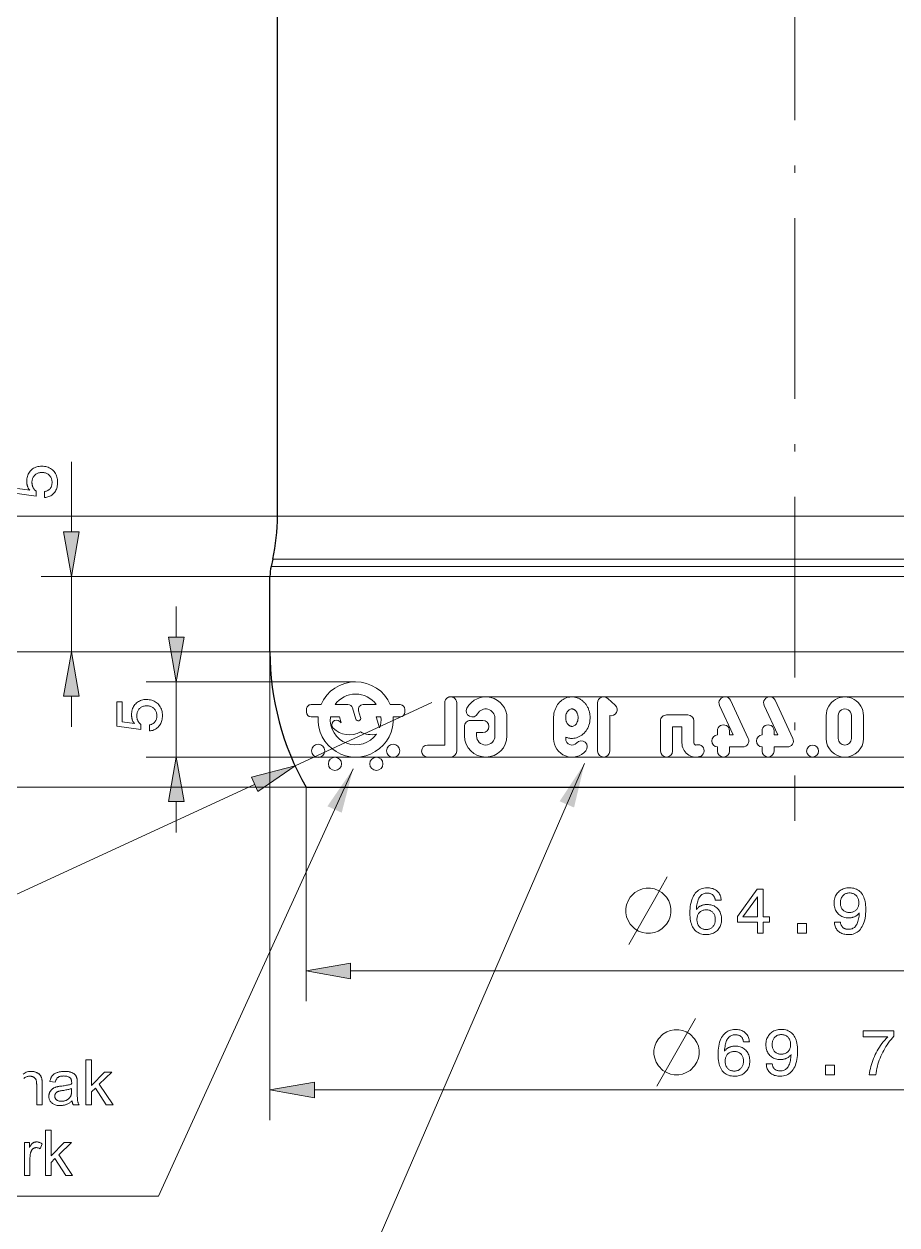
# Model space of a CAD drawing. Extents: x 0 to 297, y 0 to 420.
# Drawn here: x 57.5 to 115.4, y 151.8 to 231.6 of the extents above; entities that cross this region are included whole.
import ezdxf

# ---------------------------------------------------------------- set-up
doc = ezdxf.new("R2010")
doc.units = 0
doc.linetypes.add('DASHDOT', pattern=[18.5, 12, -3, 0.5, -3])

msp = doc.modelspace()

# ---------------------------------------------------------------- linework, layer by layer
at = {"color": 7, "linetype": 'DASHDOT', "lineweight": 13}
msp.add_line((108.657, 385.172), (108.657, 178.651), dxfattribs=at)
at = {"color": 7, "lineweight": 30}
for p, q in [((74.307, 198.885), (74.307, 292.085)), ((76.207, 180.885), (141.107, 180.885))]:
    msp.add_line(p, q, dxfattribs=at)
at = {"color": 7, "lineweight": 13, "ltscale": 0.116125}
msp.add_line((60.624, 197.839), (60.624, 202.484), dxfattribs=at)
at = {"color": 7, "lineweight": 13}
for p, q in [((74.307, 198.885), (47.526, 198.885)), ((74.307, 198.885), (47.563, 198.885)), ((138.802, 198.885), (74.307, 198.885)), ((139.176, 195.543), (73.88, 195.543)), ((139.08, 196.031), (73.99, 196.031)), ((139.241, 194.885), (73.807, 194.885)), ((73.807, 189.885), (47.515, 189.885)), ((73.807, 189.885), (47.526, 189.885)), ((73.807, 189.885), (73.807, 158.781)), ((139.241, 189.885), (73.807, 189.885)), ((85.657, 186.885), (138.657, 186.885)), ((72.788, 181.072), (41.936, 166.833)), ((76.207, 180.885), (34.852, 180.885)), ((76.207, 180.885), (47.515, 180.885)), ((79.161, 168.684), (138.152, 168.684)), ((76.761, 160.781), (140.552, 160.781))]:
    msp.add_line(p, q, dxfattribs=at)
at = {"color": 7, "lineweight": 30, "ltscale": 0.0125}
msp.add_line((73.99, 196.031), (73.88, 195.543), dxfattribs=at)
at = {"color": 7, "lineweight": 13, "ltscale": 0.379584}
for p, q in [((73.807, 194.885), (58.624, 194.885)), ((73.807, 189.885), (58.624, 189.885))]:
    msp.add_line(p, q, dxfattribs=at)
at = {"color": 7, "lineweight": 13, "ltscale": 0.125}
for p, q in [((60.624, 189.885), (60.624, 194.885)), ((67.581, 182.885), (67.581, 187.885))]:
    msp.add_line(p, q, dxfattribs=at)
at = {"color": 7, "lineweight": 30, "ltscale": 0.125}
msp.add_line((73.807, 189.885), (73.807, 194.885), dxfattribs=at)
at = {"color": 7, "lineweight": 13, "ltscale": 0.051139}
for p, q in [((67.581, 190.839), (67.581, 192.885)), ((60.624, 184.885), (60.624, 186.93)), ((67.581, 177.885), (67.581, 179.93))]:
    msp.add_line(p, q, dxfattribs=at)
at = {"color": 7, "lineweight": 13, "ltscale": 0.347873}
msp.add_line((79.495, 187.885), (65.581, 187.885), dxfattribs=at)
at = {"color": 7, "lineweight": 13, "ltscale": 0.016782}
msp.add_line((96.233, 186.779), (96.728, 186.326), dxfattribs=at)
at = {"color": 7, "lineweight": 18, "ltscale": 0.069773}
for p, q in [((105.561, 184.125), (104.38, 186.654)), ((108.523, 184.125), (107.342, 186.654))]:
    msp.add_line(p, q, dxfattribs=at)
at = {"color": 7, "lineweight": 13, "ltscale": 0.25}
msp.add_line((84.55, 186.501), (75.47, 182.31), dxfattribs=at)
at = {"color": 7, "lineweight": 13, "ltscale": 0.004687}
for p, q in [((76.221, 185.868), (76.221, 186.056)), ((82.77, 185.868), (82.77, 186.056))]:
    msp.add_line(p, q, dxfattribs=at)
at = {"color": 7, "lineweight": 13, "ltscale": 0.016583}
for p, q in [((77.197, 186.368), (76.534, 186.368)), ((82.457, 186.368), (81.794, 186.368))]:
    msp.add_line(p, q, dxfattribs=at)
at = {"color": 7, "lineweight": 13, "ltscale": 0.021388}
msp.add_line((78.98, 186.368), (78.124, 186.368), dxfattribs=at)
at = {"color": 7, "lineweight": 13, "ltscale": 0.019315}
msp.add_line((79.278, 186.148), (79.506, 185.409), dxfattribs=at)
at = {"color": 7, "lineweight": 13, "ltscale": 0.011918}
msp.add_line((79.686, 185.964), (79.827, 185.508), dxfattribs=at)
at = {"color": 7, "lineweight": 13, "ltscale": 0.02204}
msp.add_line((80.867, 186.368), (79.985, 186.368), dxfattribs=at)
at = {"color": 7, "lineweight": 18, "ltscale": 0.07}
msp.add_line((85.407, 186.485), (85.407, 183.685), dxfattribs=at)
at = {"color": 7, "lineweight": 18, "ltscale": 0.08}
msp.add_line((86.207, 186.485), (86.207, 183.285), dxfattribs=at)
at = {"color": 7, "lineweight": 13, "ltscale": 0.08}
msp.add_line((95.563, 186.484), (95.563, 183.284), dxfattribs=at)
at = {"color": 7, "lineweight": 18, "ltscale": 0.054065}
for p, q in [((104.57, 184.356), (103.655, 186.315)), ((107.532, 184.356), (106.617, 186.315))]:
    msp.add_line(p, q, dxfattribs=at)
at = {"color": 7, "lineweight": 13, "ltscale": 0.011689}
for p, q in [((77.001, 185.556), (76.534, 185.556)), ((82.457, 185.556), (81.99, 185.556))]:
    msp.add_line(p, q, dxfattribs=at)
at = {"color": 7, "lineweight": 13, "ltscale": 0.014944}
msp.add_line((78.414, 185.556), (77.817, 185.556), dxfattribs=at)
at = {"color": 7, "lineweight": 13, "ltscale": 0.010106}
msp.add_line((78.414, 185.556), (78.533, 185.169), dxfattribs=at)
at = {"color": 7, "lineweight": 13, "ltscale": 0.019275}
msp.add_line((80.858, 185.556), (81.085, 184.819), dxfattribs=at)
at = {"color": 7, "lineweight": 13, "ltscale": 0.007897}
msp.add_line((81.174, 185.556), (80.858, 185.556), dxfattribs=at)
at = {"color": 7, "lineweight": 18, "ltscale": 0.020501}
msp.add_line((87.941, 185.315), (87.121, 185.315), dxfattribs=at)
at = {"color": 7, "lineweight": 18, "ltscale": 0.029455}
for p, q in [((88.743, 185.474), (88.743, 184.296)), ((89.543, 185.474), (89.543, 184.296))]:
    msp.add_line(p, q, dxfattribs=at)
at = {"color": 7, "lineweight": 13, "ltscale": 0.035063}
msp.add_line((92.64, 185.505), (92.64, 184.102), dxfattribs=at)
at = {"color": 7, "lineweight": 13, "ltscale": 0.058971}
msp.add_line((96.363, 185.643), (96.363, 183.284), dxfattribs=at)
at = {"color": 7, "lineweight": 18, "ltscale": 0.050008}
msp.add_line((99.738, 185.285), (99.738, 183.285), dxfattribs=at)
at = {"color": 7, "lineweight": 18, "ltscale": 0.035481}
msp.add_line((100.138, 185.685), (101.557, 185.685), dxfattribs=at)
at = {"color": 7, "lineweight": 18, "ltscale": 0.036552}
msp.add_line((101.957, 185.285), (101.957, 183.822), dxfattribs=at)
at = {"color": 7, "lineweight": 18, "ltscale": 0.038042}
for p, q in [((110.735, 184.124), (110.735, 185.645)), ((111.535, 184.124), (111.535, 185.645)), ((112.413, 185.645), (112.413, 184.124)), ((113.213, 185.645), (113.213, 184.124))]:
    msp.add_line(p, q, dxfattribs=at)
at = {"color": 7, "lineweight": 18, "ltscale": 0.015493}
msp.add_line((86.721, 184.915), (86.721, 184.296), dxfattribs=at)
at = {"color": 7, "lineweight": 18, "ltscale": 0.010501}
msp.add_line((87.941, 184.515), (87.521, 184.515), dxfattribs=at)
at = {"color": 7, "lineweight": 18, "ltscale": 0.005493}
msp.add_line((87.521, 184.515), (87.521, 184.296), dxfattribs=at)
at = {"color": 7, "lineweight": 13, "ltscale": 0.015485}
msp.add_line((100.538, 184.885), (101.157, 184.885), dxfattribs=at)
at = {"color": 7, "lineweight": 18, "ltscale": 0.04}
msp.add_line((100.538, 183.285), (100.538, 184.885), dxfattribs=at)
at = {"color": 7, "lineweight": 18, "ltscale": 0.026553}
msp.add_line((101.157, 184.885), (101.157, 183.822), dxfattribs=at)
at = {"color": 7, "lineweight": 18, "ltscale": 0.006802}
for p, q in [((103.515, 184.355), (103.515, 184.627)), ((106.477, 184.355), (106.477, 184.627)), ((103.515, 183.285), (103.515, 183.557)), ((106.477, 183.285), (106.477, 183.557))]:
    msp.add_line(p, q, dxfattribs=at)
at = {"color": 7, "lineweight": 18, "ltscale": 0.006783}
for p, q in [((104.315, 184.356), (104.315, 184.627)), ((107.277, 184.356), (107.277, 184.627)), ((104.315, 183.285), (104.315, 183.556)), ((107.277, 183.285), (107.277, 183.556))]:
    msp.add_line(p, q, dxfattribs=at)
at = {"color": 7, "lineweight": 18, "ltscale": 0.006378}
for p, q in [((104.315, 184.356), (104.57, 184.356)), ((107.277, 184.356), (107.532, 184.356))]:
    msp.add_line(p, q, dxfattribs=at)
at = {"color": 7, "lineweight": 18, "ltscale": 0.028433}
msp.add_line((85.407, 183.685), (84.269, 183.685), dxfattribs=at)
at = {"color": 7, "lineweight": 13, "ltscale": 0.002642}
msp.add_line((93.44, 184.208), (93.44, 184.102), dxfattribs=at)
at = {"color": 7, "lineweight": 18, "ltscale": 0.022086}
for p, q in [((104.315, 183.556), (105.199, 183.556)), ((107.277, 183.556), (108.161, 183.556))]:
    msp.add_line(p, q, dxfattribs=at)
at = {"color": 7, "lineweight": 13, "ltscale": 0.324672}
msp.add_line((78.567, 182.885), (65.581, 182.885), dxfattribs=at)
at = {"color": 7, "lineweight": 18}
msp.add_line((78.567, 182.885), (138.657, 182.885), dxfattribs=at)
at = {"color": 7, "lineweight": 18, "ltscale": 0.038433}
msp.add_line((85.807, 182.885), (84.269, 182.885), dxfattribs=at)
at = {"color": 7, "lineweight": 13, "ltscale": 0.355011}
msp.add_line((76.207, 180.885), (76.207, 166.684), dxfattribs=at)
at = {"color": 7, "lineweight": 13}
for points in [[(57.045, 200.726), (57.853, 200.606), (57.834, 200.628), (57.816, 200.65), (57.8, 200.674), (57.784, 200.698), (57.769, 200.723), (57.755, 200.749), (57.742, 200.775), (57.73, 200.803), (57.719, 200.831), (57.708, 200.86), (57.699, 200.889), (57.69, 200.919), (57.683, 200.95), (57.677, 200.981), (57.671, 201.013), (57.667, 201.045), (57.663, 201.078), (57.661, 201.111), (57.659, 201.145), (57.659, 201.179), (57.661, 201.27), (57.67, 201.357), (57.683, 201.44), (57.703, 201.52), (57.727, 201.596), (57.757, 201.668), (57.793, 201.737), (57.834, 201.802), (57.881, 201.864), (57.933, 201.922), (57.989, 201.976), (58.049, 202.024), (58.113, 202.066), (58.179, 202.102), (58.25, 202.133), (58.323, 202.159), (58.4, 202.178), (58.481, 202.192), (58.564, 202.201), (58.652, 202.204), (58.744, 202.201), (58.833, 202.192), (58.919, 202.177), (59.001, 202.156), (59.079, 202.129), (59.154, 202.096), (59.225, 202.057), (59.293, 202.013), (59.357, 201.962), (59.417, 201.905), (59.473, 201.844), (59.522, 201.779), (59.566, 201.71), (59.604, 201.638), (59.637, 201.562), (59.663, 201.482), (59.684, 201.399), (59.698, 201.313), (59.707, 201.222), (59.71, 201.128), (59.708, 201.045), (59.7, 200.965), (59.688, 200.887), (59.672, 200.813), (59.65, 200.741), (59.624, 200.672), (59.593, 200.606), (59.557, 200.543), (59.516, 200.483), (59.471, 200.425), (59.421, 200.372), (59.369, 200.324), (59.314, 200.28), (59.255, 200.242), (59.194, 200.208), (59.129, 200.179), (59.062, 200.156), (58.991, 200.137), (58.918, 200.123), (58.841, 200.114), (58.841, 200.515), (58.887, 200.523), (58.931, 200.534), (58.973, 200.548), (59.012, 200.563), (59.05, 200.582), (59.085, 200.602), (59.119, 200.626), (59.15, 200.651), (59.18, 200.679), (59.207, 200.71), (59.232, 200.743), (59.255, 200.777), (59.274, 200.813), (59.291, 200.851), (59.306, 200.891), (59.318, 200.932), (59.327, 200.976), (59.334, 201.021), (59.338, 201.067), (59.339, 201.116), (59.337, 201.175), (59.332, 201.232), (59.322, 201.286), (59.31, 201.338), (59.293, 201.388), (59.273, 201.435), (59.249, 201.48), (59.222, 201.523), (59.19, 201.563), (59.156, 201.601), (59.118, 201.636), (59.078, 201.667), (59.035, 201.694), (58.99, 201.718), (58.943, 201.738), (58.894, 201.755), (58.842, 201.768), (58.788, 201.777), (58.731, 201.782), (58.673, 201.784), (58.613, 201.782), (58.555, 201.777), (58.501, 201.768), (58.448, 201.755), (58.398, 201.739), (58.351, 201.719), (58.306, 201.695), (58.263, 201.668), (58.223, 201.637), (58.186, 201.603), (58.151, 201.565), (58.12, 201.525), (58.093, 201.483), (58.07, 201.438), (58.05, 201.39), (58.033, 201.34), (58.021, 201.288), (58.012, 201.233), (58.006, 201.176), (58.004, 201.116), (58.005, 201.081), (58.007, 201.047), (58.011, 201.014), (58.016, 200.981), (58.022, 200.948), (58.029, 200.917), (58.039, 200.886), (58.049, 200.855), (58.061, 200.826), (58.074, 200.796), (58.089, 200.768), (58.105, 200.74), (58.122, 200.713), (58.14, 200.687), (58.16, 200.661), (58.182, 200.636), (58.204, 200.612), (58.228, 200.589), (58.254, 200.566), (58.281, 200.544), (58.281, 200.201), (56.691, 200.437)], [(93.44, 184.208), (93.484, 184.191), (93.529, 184.176), (93.574, 184.163), (93.619, 184.151), (93.665, 184.142), (93.711, 184.135), (93.757, 184.13), (93.803, 184.127), (93.849, 184.126), (93.895, 184.127), (93.987, 184.135), (94.079, 184.15), (94.169, 184.174), (94.257, 184.205), (94.344, 184.245), (94.427, 184.292), (94.508, 184.346), (94.585, 184.408), (94.658, 184.476), (94.727, 184.551), (94.79, 184.633), (94.848, 184.72), (94.9, 184.813), (94.945, 184.911), (94.983, 185.013), (95.014, 185.118), (95.038, 185.227), (95.054, 185.337), (95.062, 185.448), (95.062, 185.561), (95.059, 185.616), (95.054, 185.672), (95.047, 185.728), (95.038, 185.783), (95.027, 185.837), (95.014, 185.891), (95, 185.944), (94.983, 185.997), (94.965, 186.048), (94.945, 186.099), (94.923, 186.149), (94.899, 186.197), (94.874, 186.244), (94.847, 186.29), (94.819, 186.335), (94.789, 186.378), (94.758, 186.42), (94.725, 186.46), (94.691, 186.498), (94.656, 186.535), (94.62, 186.571), (94.583, 186.604), (94.544, 186.636), (94.505, 186.666), (94.465, 186.694), (94.424, 186.72), (94.382, 186.744), (94.339, 186.767), (94.296, 186.787), (94.253, 186.806), (94.208, 186.822), (94.164, 186.837), (94.119, 186.85), (94.073, 186.86), (94.028, 186.869), (93.982, 186.876), (93.936, 186.88), (93.89, 186.883), (93.843, 186.884), (93.797, 186.882), (93.705, 186.873), (93.614, 186.857), (93.524, 186.832), (93.436, 186.8), (93.35, 186.76), (93.266, 186.712), (93.186, 186.657), (93.109, 186.594), (93.037, 186.525), (92.969, 186.449), (92.906, 186.366), (92.849, 186.278), (92.798, 186.185), (92.754, 186.087), (92.716, 185.984), (92.686, 185.879), (92.663, 185.77), (92.648, 185.659), (92.641, 185.548), (92.64, 185.505)], [(94.691, 182.455), (76.451, 140.364), (34.894, 140.364)], [(79.32, 182.095), (66.401, 153.721), (36.618, 153.721)], [(97.631, 170.434), (99.331, 173.434), (100.181, 174.934)], [(99.5, 161.031), (101.2, 164.031), (102.05, 165.531)], [(57.414, 161.838), (57.477, 161.884), (57.544, 161.924), (57.616, 161.956), (57.691, 161.981), (57.771, 161.999), (57.855, 162.01), (57.943, 162.013), (57.982, 162.013), (58.021, 162.01), (58.058, 162.007), (58.095, 162.002), (58.132, 161.996), (58.168, 161.988), (58.203, 161.979), (58.237, 161.968), (58.271, 161.956), (58.304, 161.943), (58.337, 161.928), (58.367, 161.913), (58.396, 161.896), (58.423, 161.879), (58.448, 161.861), (58.472, 161.842), (58.494, 161.822), (58.515, 161.802), (58.534, 161.78), (58.551, 161.757), (58.567, 161.734), (58.582, 161.71), (58.596, 161.685), (58.609, 161.659), (58.621, 161.632), (58.632, 161.604), (58.642, 161.576), (58.651, 161.547), (58.659, 161.516), (58.666, 161.485), (58.67, 161.463), (58.673, 161.438), (58.676, 161.41), (58.679, 161.379), (58.681, 161.345), (58.683, 161.307), (58.684, 161.267), (58.685, 161.223), (58.686, 161.177), (58.686, 161.127), (58.686, 159.791), (58.318, 159.791), (58.318, 161.113), (58.317, 161.157), (58.316, 161.198), (58.314, 161.238), (58.311, 161.275), (58.307, 161.31), (58.302, 161.342), (58.297, 161.372), (58.29, 161.4), (58.283, 161.426), (58.275, 161.449), (58.266, 161.471), (58.255, 161.492), (58.243, 161.512), (58.23, 161.531), (58.215, 161.55), (58.199, 161.567), (58.182, 161.584), (58.163, 161.599), (58.144, 161.614), (58.122, 161.627), (58.1, 161.64), (58.077, 161.651), (58.053, 161.661), (58.029, 161.67), (58.003, 161.677), (57.977, 161.683), (57.95, 161.688), (57.923, 161.691), (57.895, 161.693), (57.865, 161.694), (57.819, 161.693), (57.774, 161.688), (57.73, 161.681), (57.688, 161.67), (57.646, 161.657), (57.606, 161.64), (57.568, 161.621), (57.53, 161.598), (57.494, 161.573), (57.459, 161.545)]]:
    msp.add_lwpolyline(points, dxfattribs=at)
for points in [[(60.103, 197.839), (60.624, 194.885), (61.144, 197.839)], [(67.06, 190.839), (67.581, 187.885), (68.102, 190.839)], [(61.144, 186.93), (60.624, 189.885), (60.103, 186.93)], [(65.798, 184.62), (65.798, 185.021), (65.844, 185.029), (65.888, 185.04), (65.93, 185.053), (65.969, 185.069), (66.007, 185.087), (66.042, 185.108), (66.076, 185.131), (66.107, 185.157), (66.137, 185.185), (66.164, 185.216), (66.189, 185.248), (66.212, 185.283), (66.231, 185.319), (66.249, 185.357), (66.263, 185.397), (66.275, 185.438), (66.284, 185.481), (66.291, 185.526), (66.295, 185.573), (66.296, 185.621), (66.294, 185.681), (66.289, 185.737), (66.279, 185.792), (66.267, 185.844), (66.25, 185.893), (66.23, 185.941), (66.206, 185.986), (66.179, 186.028), (66.147, 186.068), (66.113, 186.106), (66.075, 186.141), (66.035, 186.172), (65.992, 186.2), (65.947, 186.224), (65.9, 186.244), (65.851, 186.26), (65.799, 186.273), (65.745, 186.282), (65.688, 186.288), (65.63, 186.29), (65.57, 186.288), (65.512, 186.282), (65.458, 186.273), (65.405, 186.261), (65.355, 186.244), (65.308, 186.224), (65.263, 186.201), (65.22, 186.174), (65.18, 186.143), (65.143, 186.108), (65.108, 186.071), (65.077, 186.031), (65.05, 185.988), (65.027, 185.943), (65.007, 185.896), (64.99, 185.846), (64.978, 185.794), (64.969, 185.739), (64.963, 185.681), (64.961, 185.621), (64.962, 185.587), (64.964, 185.553), (64.968, 185.519), (64.973, 185.486), (64.979, 185.454), (64.986, 185.422), (64.996, 185.391), (65.006, 185.361), (65.018, 185.331), (65.031, 185.302), (65.046, 185.273), (65.062, 185.246), (65.079, 185.219), (65.097, 185.192), (65.117, 185.167), (65.139, 185.142), (65.161, 185.118), (65.186, 185.095), (65.211, 185.072), (65.238, 185.05), (65.238, 184.706), (63.648, 184.943), (63.648, 186.545), (64.002, 186.545), (64.002, 185.231), (64.81, 185.111), (64.791, 185.133), (64.774, 185.156), (64.757, 185.179), (64.741, 185.203), (64.726, 185.229), (64.712, 185.254), (64.699, 185.281), (64.687, 185.308), (64.676, 185.336), (64.665, 185.365), (64.656, 185.395), (64.647, 185.425), (64.64, 185.456), (64.634, 185.487), (64.628, 185.518), (64.624, 185.551), (64.62, 185.583), (64.618, 185.617), (64.616, 185.65), (64.616, 185.685), (64.618, 185.775), (64.627, 185.862), (64.64, 185.945), (64.66, 186.025), (64.684, 186.101), (64.714, 186.174), (64.75, 186.243), (64.791, 186.308), (64.838, 186.37), (64.89, 186.428), (64.946, 186.481), (65.006, 186.529), (65.07, 186.571), (65.136, 186.608), (65.207, 186.639), (65.28, 186.664), (65.357, 186.684), (65.438, 186.698), (65.521, 186.706), (65.609, 186.709), (65.701, 186.706), (65.79, 186.697), (65.876, 186.682), (65.958, 186.662), (66.036, 186.635), (66.111, 186.602), (66.182, 186.563), (66.25, 186.518), (66.314, 186.468), (66.374, 186.411), (66.43, 186.349), (66.479, 186.284), (66.523, 186.216), (66.562, 186.143), (66.594, 186.068), (66.62, 185.988), (66.641, 185.905), (66.655, 185.818), (66.664, 185.728), (66.667, 185.634), (66.665, 185.551), (66.657, 185.47), (66.645, 185.393), (66.629, 185.318), (66.607, 185.246), (66.581, 185.178), (66.55, 185.112), (66.514, 185.048), (66.473, 184.988), (66.428, 184.931), (66.378, 184.878), (66.326, 184.829), (66.271, 184.786), (66.212, 184.747), (66.151, 184.714), (66.086, 184.685), (66.019, 184.661), (65.948, 184.643), (65.875, 184.629)], [(93.852, 186.084), (93.827, 186.083), (93.803, 186.08), (93.756, 186.068), (93.709, 186.048), (93.663, 186.019), (93.62, 185.983), (93.579, 185.938), (93.542, 185.885), (93.509, 185.824), (93.482, 185.757), (93.461, 185.684), (93.447, 185.607), (93.441, 185.527), (93.441, 185.486), (93.443, 185.446), (93.447, 185.406), (93.453, 185.366), (93.46, 185.328), (93.47, 185.29), (93.481, 185.254), (93.494, 185.219), (93.509, 185.185), (93.525, 185.153), (93.542, 185.124), (93.561, 185.096), (93.58, 185.07), (93.601, 185.046), (93.622, 185.024), (93.644, 185.005), (93.667, 184.988), (93.69, 184.972), (93.713, 184.96), (93.737, 184.949), (93.761, 184.94), (93.785, 184.933), (93.809, 184.929), (93.834, 184.926), (93.858, 184.926), (93.882, 184.927), (93.93, 184.936), (93.977, 184.954), (94.023, 184.979), (94.068, 185.012), (94.11, 185.054), (94.148, 185.104), (94.183, 185.162), (94.212, 185.227), (94.236, 185.298), (94.252, 185.374), (94.261, 185.453), (94.262, 185.534), (94.26, 185.574), (94.255, 185.614), (94.249, 185.653), (94.241, 185.692), (94.231, 185.729), (94.219, 185.765), (94.205, 185.8), (94.19, 185.833), (94.174, 185.864), (94.156, 185.893), (94.138, 185.921), (94.118, 185.946), (94.097, 185.969), (94.075, 185.99), (94.053, 186.009), (94.03, 186.026), (94.007, 186.041), (93.984, 186.053), (93.96, 186.063), (93.936, 186.071), (93.912, 186.077), (93.888, 186.081)], [(68.102, 179.93), (67.581, 182.885), (67.06, 179.93)], [(73.006, 180.599), (75.47, 182.31), (72.57, 181.545)], [(99.081, 174.184), (98.781, 174.184), (98.531, 174.134), (98.281, 174.034), (98.031, 173.884), (97.731, 173.584), (97.581, 173.334), (97.481, 173.084), (97.431, 172.834), (97.431, 172.534), (97.481, 172.284), (97.581, 172.034), (97.731, 171.784), (98.031, 171.484), (98.281, 171.334), (98.531, 171.234), (98.781, 171.184), (99.081, 171.184), (99.331, 171.234), (99.581, 171.334), (99.831, 171.484), (100.131, 171.784), (100.281, 172.034), (100.381, 172.284), (100.431, 172.534), (100.431, 172.834), (100.381, 173.084), (100.281, 173.334), (100.131, 173.584), (99.831, 173.884), (99.581, 174.034), (99.331, 174.134)], [(103.767, 173.373), (103.371, 173.373), (103.365, 173.418), (103.357, 173.462), (103.346, 173.503), (103.334, 173.542), (103.318, 173.579), (103.301, 173.613), (103.281, 173.646), (103.259, 173.676), (103.235, 173.704), (103.208, 173.73), (103.179, 173.753), (103.148, 173.774), (103.115, 173.793), (103.08, 173.809), (103.043, 173.822), (103.004, 173.833), (102.963, 173.842), (102.92, 173.848), (102.874, 173.852), (102.827, 173.853), (102.762, 173.85), (102.701, 173.842), (102.643, 173.829), (102.588, 173.81), (102.536, 173.786), (102.487, 173.756), (102.442, 173.721), (102.399, 173.68), (102.359, 173.635), (102.323, 173.583), (102.289, 173.527), (102.259, 173.464), (102.231, 173.396), (102.206, 173.323), (102.184, 173.244), (102.165, 173.159), (102.149, 173.069), (102.136, 172.973), (102.126, 172.872), (102.118, 172.765), (102.144, 172.797), (102.171, 172.827), (102.199, 172.856), (102.228, 172.883), (102.259, 172.908), (102.29, 172.932), (102.323, 172.954), (102.356, 172.975), (102.391, 172.994), (102.427, 173.012), (102.464, 173.028), (102.502, 173.042), (102.54, 173.055), (102.58, 173.066), (102.62, 173.075), (102.662, 173.083), (102.704, 173.089), (102.747, 173.093), (102.79, 173.096), (102.835, 173.096), (102.919, 173.094), (102.999, 173.085), (103.076, 173.072), (103.15, 173.053), (103.221, 173.028), (103.288, 172.998), (103.353, 172.963), (103.414, 172.922), (103.472, 172.875), (103.527, 172.823), (103.577, 172.767), (103.622, 172.707), (103.662, 172.644), (103.697, 172.577), (103.726, 172.507), (103.75, 172.433), (103.768, 172.356), (103.782, 172.275), (103.79, 172.191), (103.792, 172.103), (103.789, 172.016), (103.781, 171.931), (103.767, 171.85), (103.747, 171.773), (103.722, 171.698), (103.691, 171.627), (103.654, 171.56), (103.612, 171.496), (103.564, 171.435), (103.511, 171.377), (103.453, 171.324), (103.391, 171.277), (103.326, 171.235), (103.258, 171.198), (103.186, 171.168), (103.11, 171.142), (103.032, 171.123), (102.949, 171.109), (102.863, 171.101), (102.774, 171.098), (102.671, 171.101), (102.573, 171.112), (102.48, 171.131), (102.392, 171.156), (102.309, 171.189), (102.23, 171.229), (102.157, 171.276), (102.089, 171.331), (102.025, 171.393), (101.967, 171.462), (101.913, 171.539), (101.866, 171.621), (101.824, 171.71), (101.787, 171.806), (101.756, 171.908), (101.731, 172.016), (101.711, 172.131), (101.697, 172.252), (101.689, 172.38), (101.686, 172.514), (101.689, 172.672), (101.698, 172.822), (101.713, 172.965), (101.734, 173.101), (101.761, 173.229), (101.794, 173.35), (101.832, 173.464), (101.877, 173.57), (101.928, 173.67), (101.984, 173.761), (102.047, 173.845), (102.113, 173.92), (102.185, 173.987), (102.261, 174.044), (102.343, 174.093), (102.429, 174.132), (102.519, 174.163), (102.615, 174.186), (102.715, 174.199), (102.82, 174.203), (102.904, 174.201), (102.984, 174.194), (103.061, 174.184), (103.134, 174.168), (103.203, 174.149), (103.269, 174.125), (103.331, 174.097), (103.39, 174.064), (103.445, 174.027), (103.496, 173.986), (103.543, 173.941), (103.586, 173.892), (103.624, 173.84), (103.658, 173.784), (103.688, 173.724), (103.712, 173.661), (103.733, 173.594), (103.749, 173.524), (103.76, 173.45)], [(106.166, 171.184), (106.166, 171.926), (104.848, 171.926), (104.848, 172.306), (106.162, 174.117), (106.554, 174.117), (106.554, 172.272), (106.982, 172.272), (106.982, 171.926), (106.554, 171.926), (106.554, 171.184)], [(111.289, 171.926), (111.685, 171.926), (111.689, 171.882), (111.695, 171.84), (111.704, 171.8), (111.715, 171.762), (111.729, 171.725), (111.746, 171.691), (111.765, 171.659), (111.787, 171.629), (111.811, 171.6), (111.838, 171.574), (111.868, 171.55), (111.899, 171.529), (111.933, 171.51), (111.968, 171.493), (112.006, 171.479), (112.046, 171.468), (112.088, 171.459), (112.131, 171.453), (112.177, 171.449), (112.225, 171.448), (112.289, 171.45), (112.351, 171.458), (112.409, 171.472), (112.464, 171.491), (112.516, 171.515), (112.564, 171.544), (112.61, 171.579), (112.653, 171.62), (112.692, 171.665), (112.729, 171.717), (112.763, 171.773), (112.793, 171.835), (112.821, 171.903), (112.846, 171.977), (112.868, 172.056), (112.887, 172.14), (112.903, 172.231), (112.916, 172.327), (112.926, 172.428), (112.934, 172.536), (112.908, 172.503), (112.881, 172.473), (112.853, 172.444), (112.824, 172.417), (112.793, 172.391), (112.762, 172.367), (112.73, 172.345), (112.696, 172.324), (112.661, 172.304), (112.626, 172.287), (112.589, 172.271), (112.551, 172.256), (112.513, 172.244), (112.474, 172.233), (112.434, 172.224), (112.393, 172.216), (112.351, 172.21), (112.309, 172.206), (112.265, 172.203), (112.221, 172.202), (112.137, 172.205), (112.057, 172.213), (111.98, 172.227), (111.906, 172.246), (111.835, 172.271), (111.768, 172.301), (111.703, 172.336), (111.642, 172.377), (111.584, 172.424), (111.529, 172.475), (111.479, 172.532), (111.434, 172.592), (111.394, 172.655), (111.359, 172.722), (111.33, 172.792), (111.306, 172.866), (111.288, 172.943), (111.274, 173.024), (111.266, 173.108), (111.264, 173.195), (111.267, 173.284), (111.275, 173.368), (111.289, 173.45), (111.309, 173.528), (111.334, 173.602), (111.365, 173.673), (111.402, 173.741), (111.444, 173.805), (111.492, 173.866), (111.545, 173.924), (111.603, 173.977), (111.665, 174.024), (111.73, 174.066), (111.798, 174.103), (111.87, 174.133), (111.946, 174.158), (112.024, 174.178), (112.107, 174.192), (112.193, 174.2), (112.282, 174.203), (112.385, 174.2), (112.482, 174.189), (112.575, 174.17), (112.663, 174.145), (112.746, 174.112), (112.824, 174.072), (112.897, 174.024), (112.965, 173.97), (113.028, 173.908), (113.086, 173.838), (113.139, 173.762), (113.187, 173.68), (113.229, 173.591), (113.265, 173.495), (113.296, 173.393), (113.321, 173.285), (113.341, 173.17), (113.355, 173.048), (113.363, 172.921), (113.366, 172.786), (113.363, 172.628), (113.354, 172.477), (113.339, 172.333), (113.318, 172.197), (113.291, 172.068), (113.259, 171.947), (113.22, 171.833), (113.175, 171.727), (113.125, 171.628), (113.068, 171.536), (113.006, 171.453), (112.939, 171.378), (112.867, 171.313), (112.79, 171.256), (112.708, 171.207), (112.621, 171.168), (112.528, 171.137), (112.431, 171.115), (112.328, 171.102), (112.221, 171.098), (112.137, 171.1), (112.057, 171.107), (111.981, 171.118), (111.908, 171.134), (111.838, 171.154), (111.772, 171.179), (111.709, 171.208), (111.65, 171.242), (111.594, 171.28), (111.542, 171.323), (111.494, 171.37), (111.451, 171.42), (111.413, 171.472), (111.38, 171.528), (111.352, 171.587), (111.33, 171.649), (111.312, 171.714), (111.299, 171.781), (111.292, 171.852)], [(111.681, 173.2), (111.683, 173.143), (111.688, 173.088), (111.696, 173.036), (111.707, 172.986), (111.722, 172.938), (111.739, 172.893), (111.76, 172.85), (111.784, 172.809), (111.812, 172.771), (111.842, 172.735), (111.876, 172.702), (111.911, 172.672), (111.949, 172.646), (111.988, 172.623), (112.03, 172.604), (112.074, 172.589), (112.119, 172.577), (112.167, 172.568), (112.217, 172.563), (112.269, 172.561), (112.327, 172.563), (112.382, 172.568), (112.435, 172.576), (112.485, 172.588), (112.533, 172.604), (112.578, 172.623), (112.62, 172.645), (112.66, 172.671), (112.697, 172.7), (112.732, 172.733), (112.764, 172.768), (112.793, 172.807), (112.818, 172.847), (112.839, 172.891), (112.858, 172.936), (112.873, 172.985), (112.885, 173.036), (112.893, 173.089), (112.898, 173.145), (112.9, 173.204), (112.898, 173.263), (112.893, 173.32), (112.885, 173.374), (112.873, 173.425), (112.858, 173.475), (112.839, 173.521), (112.818, 173.566), (112.793, 173.607), (112.764, 173.647), (112.732, 173.683), (112.698, 173.717), (112.661, 173.748), (112.621, 173.774), (112.58, 173.798), (112.536, 173.817), (112.49, 173.833), (112.441, 173.846), (112.39, 173.855), (112.337, 173.86), (112.282, 173.862), (112.229, 173.86), (112.178, 173.854), (112.13, 173.845), (112.083, 173.832), (112.038, 173.816), (111.996, 173.796), (111.955, 173.772), (111.917, 173.745), (111.881, 173.714), (111.847, 173.679), (111.815, 173.642), (111.787, 173.602), (111.762, 173.56), (111.741, 173.515), (111.723, 173.468), (111.708, 173.419), (111.696, 173.368), (111.688, 173.314), (111.683, 173.258)], [(105.211, 172.272), (106.166, 172.272), (106.166, 173.615)], [(103.375, 172.099), (103.373, 172.157), (103.368, 172.212), (103.36, 172.264), (103.349, 172.315), (103.334, 172.363), (103.316, 172.408), (103.295, 172.452), (103.271, 172.492), (103.243, 172.531), (103.212, 172.567), (103.179, 172.6), (103.144, 172.63), (103.106, 172.656), (103.066, 172.679), (103.025, 172.698), (102.981, 172.714), (102.936, 172.726), (102.888, 172.735), (102.838, 172.74), (102.787, 172.742), (102.729, 172.74), (102.674, 172.735), (102.621, 172.727), (102.571, 172.715), (102.523, 172.699), (102.478, 172.68), (102.436, 172.657), (102.396, 172.632), (102.359, 172.602), (102.324, 172.569), (102.292, 172.533), (102.264, 172.495), (102.238, 172.454), (102.217, 172.41), (102.198, 172.364), (102.183, 172.316), (102.171, 172.264), (102.163, 172.21), (102.158, 172.154), (102.156, 172.095), (102.158, 172.036), (102.163, 171.979), (102.171, 171.925), (102.183, 171.874), (102.198, 171.825), (102.216, 171.778), (102.237, 171.734), (102.262, 171.692), (102.29, 171.653), (102.322, 171.616), (102.356, 171.583), (102.393, 171.553), (102.432, 171.526), (102.473, 171.503), (102.517, 171.484), (102.562, 171.468), (102.611, 171.455), (102.661, 171.446), (102.714, 171.441), (102.77, 171.439), (102.823, 171.441), (102.874, 171.447), (102.922, 171.456), (102.969, 171.468), (103.014, 171.485), (103.057, 171.505), (103.097, 171.529), (103.136, 171.556), (103.173, 171.587), (103.207, 171.622), (103.239, 171.659), (103.268, 171.699), (103.293, 171.741), (103.314, 171.786), (103.333, 171.832), (103.348, 171.881), (103.36, 171.932), (103.368, 171.986), (103.373, 172.041)], [(108.829, 171.184), (108.829, 171.827), (109.425, 171.827), (109.425, 171.184)], [(79.161, 169.205), (76.207, 168.684), (79.161, 168.163)], [(100.95, 164.781), (100.65, 164.781), (100.4, 164.731), (100.15, 164.631), (99.9, 164.481), (99.6, 164.181), (99.45, 163.931), (99.35, 163.681), (99.3, 163.431), (99.3, 163.131), (99.35, 162.881), (99.45, 162.631), (99.6, 162.381), (99.9, 162.081), (100.15, 161.931), (100.4, 161.831), (100.65, 161.781), (100.95, 161.781), (101.2, 161.831), (101.45, 161.931), (101.7, 162.081), (102, 162.381), (102.15, 162.631), (102.25, 162.881), (102.3, 163.131), (102.3, 163.431), (102.25, 163.681), (102.15, 163.931), (102, 164.181), (101.7, 164.481), (101.45, 164.631), (101.2, 164.731)], [(105.635, 163.969), (105.239, 163.969), (105.233, 164.015), (105.225, 164.058), (105.215, 164.099), (105.202, 164.138), (105.187, 164.175), (105.17, 164.21), (105.15, 164.242), (105.128, 164.273), (105.103, 164.301), (105.077, 164.326), (105.048, 164.35), (105.017, 164.371), (104.984, 164.389), (104.949, 164.405), (104.912, 164.419), (104.873, 164.43), (104.831, 164.439), (104.788, 164.445), (104.743, 164.448), (104.695, 164.45), (104.631, 164.447), (104.57, 164.439), (104.512, 164.425), (104.457, 164.406), (104.405, 164.382), (104.356, 164.353), (104.31, 164.317), (104.267, 164.277), (104.228, 164.231), (104.191, 164.18), (104.158, 164.123), (104.127, 164.061), (104.099, 163.993), (104.075, 163.919), (104.053, 163.84), (104.034, 163.756), (104.018, 163.666), (104.004, 163.57), (103.994, 163.469), (103.987, 163.362), (104.013, 163.393), (104.04, 163.424), (104.068, 163.452), (104.097, 163.479), (104.127, 163.505), (104.159, 163.529), (104.191, 163.551), (104.225, 163.572), (104.26, 163.591), (104.296, 163.608), (104.333, 163.624), (104.37, 163.639), (104.409, 163.651), (104.448, 163.662), (104.489, 163.672), (104.53, 163.679), (104.572, 163.685), (104.615, 163.689), (104.659, 163.692), (104.704, 163.693), (104.787, 163.69), (104.868, 163.682), (104.945, 163.668), (105.019, 163.649), (105.089, 163.625), (105.157, 163.595), (105.221, 163.559), (105.282, 163.518), (105.34, 163.472), (105.395, 163.42), (105.446, 163.363), (105.491, 163.304), (105.531, 163.24), (105.565, 163.174), (105.594, 163.103), (105.618, 163.03), (105.637, 162.952), (105.65, 162.872), (105.658, 162.787), (105.661, 162.7), (105.658, 162.612), (105.649, 162.528), (105.635, 162.447), (105.616, 162.369), (105.59, 162.295), (105.559, 162.224), (105.523, 162.156), (105.481, 162.092), (105.433, 162.031), (105.379, 161.974), (105.321, 161.92), (105.26, 161.873), (105.195, 161.831), (105.126, 161.795), (105.054, 161.764), (104.979, 161.739), (104.9, 161.719), (104.818, 161.705), (104.732, 161.697), (104.642, 161.694), (104.54, 161.698), (104.442, 161.709), (104.348, 161.727), (104.26, 161.753), (104.177, 161.785), (104.099, 161.826), (104.025, 161.873), (103.957, 161.928), (103.894, 161.99), (103.835, 162.059), (103.782, 162.135), (103.734, 162.218), (103.692, 162.307), (103.656, 162.402), (103.625, 162.504), (103.599, 162.613), (103.58, 162.728), (103.566, 162.849), (103.557, 162.977), (103.555, 163.111), (103.558, 163.268), (103.567, 163.419), (103.581, 163.561), (103.602, 163.697), (103.629, 163.825), (103.662, 163.946), (103.701, 164.06), (103.746, 164.167), (103.796, 164.266), (103.853, 164.358), (103.915, 164.442), (103.982, 164.517), (104.053, 164.583), (104.13, 164.641), (104.211, 164.689), (104.297, 164.729), (104.388, 164.76), (104.483, 164.782), (104.584, 164.795), (104.689, 164.8), (104.773, 164.797), (104.853, 164.791), (104.929, 164.78), (105.002, 164.765), (105.072, 164.745), (105.138, 164.721), (105.2, 164.693), (105.258, 164.661), (105.313, 164.624), (105.365, 164.582), (105.412, 164.537), (105.455, 164.488), (105.493, 164.436), (105.527, 164.38), (105.556, 164.321), (105.581, 164.257), (105.601, 164.191), (105.617, 164.12), (105.629, 164.046)], [(106.761, 162.523), (107.158, 162.523), (107.161, 162.479), (107.167, 162.436), (107.176, 162.396), (107.187, 162.358), (107.201, 162.322), (107.218, 162.288), (107.237, 162.255), (107.259, 162.225), (107.283, 162.197), (107.31, 162.171), (107.34, 162.147), (107.371, 162.125), (107.405, 162.106), (107.441, 162.09), (107.478, 162.076), (107.518, 162.064), (107.56, 162.056), (107.604, 162.049), (107.649, 162.045), (107.697, 162.044), (107.762, 162.047), (107.823, 162.055), (107.881, 162.068), (107.936, 162.087), (107.988, 162.111), (108.037, 162.141), (108.082, 162.176), (108.125, 162.216), (108.165, 162.262), (108.201, 162.313), (108.235, 162.37), (108.265, 162.432), (108.293, 162.5), (108.318, 162.573), (108.34, 162.652), (108.359, 162.737), (108.375, 162.827), (108.388, 162.923), (108.398, 163.025), (108.406, 163.132), (108.38, 163.1), (108.353, 163.069), (108.325, 163.041), (108.296, 163.013), (108.265, 162.988), (108.234, 162.964), (108.202, 162.941), (108.168, 162.92), (108.134, 162.901), (108.098, 162.883), (108.061, 162.867), (108.024, 162.853), (107.985, 162.84), (107.946, 162.829), (107.906, 162.82), (107.865, 162.812), (107.823, 162.807), (107.781, 162.802), (107.737, 162.8), (107.693, 162.799), (107.61, 162.802), (107.529, 162.81), (107.452, 162.823), (107.378, 162.843), (107.307, 162.867), (107.24, 162.897), (107.175, 162.933), (107.114, 162.974), (107.056, 163.02), (107.002, 163.072), (106.951, 163.128), (106.906, 163.188), (106.866, 163.251), (106.832, 163.318), (106.802, 163.388), (106.778, 163.462), (106.76, 163.539), (106.747, 163.62), (106.739, 163.704), (106.736, 163.792), (106.739, 163.88), (106.747, 163.965), (106.761, 164.046), (106.781, 164.124), (106.806, 164.199), (106.837, 164.27), (106.874, 164.337), (106.916, 164.402), (106.964, 164.463), (107.017, 164.52), (107.075, 164.573), (107.137, 164.621), (107.202, 164.663), (107.27, 164.699), (107.342, 164.73), (107.418, 164.755), (107.497, 164.774), (107.579, 164.788), (107.665, 164.797), (107.754, 164.8), (107.857, 164.796), (107.954, 164.785), (108.047, 164.767), (108.135, 164.741), (108.218, 164.708), (108.296, 164.668), (108.369, 164.621), (108.437, 164.566), (108.5, 164.504), (108.558, 164.435), (108.612, 164.359), (108.659, 164.276), (108.701, 164.187), (108.737, 164.092), (108.768, 163.99), (108.793, 163.881), (108.813, 163.766), (108.827, 163.645), (108.835, 163.517), (108.838, 163.383), (108.835, 163.224), (108.826, 163.073), (108.811, 162.929), (108.79, 162.793), (108.764, 162.665), (108.731, 162.543), (108.692, 162.429), (108.648, 162.323), (108.597, 162.224), (108.541, 162.133), (108.479, 162.049), (108.412, 161.975), (108.339, 161.909), (108.262, 161.852), (108.18, 161.804), (108.093, 161.764), (108, 161.734), (107.903, 161.712), (107.801, 161.699), (107.693, 161.694), (107.61, 161.696), (107.53, 161.703), (107.453, 161.715), (107.38, 161.73), (107.31, 161.751), (107.244, 161.775), (107.182, 161.805), (107.122, 161.839), (107.067, 161.877), (107.014, 161.92), (106.966, 161.966), (106.923, 162.016), (106.885, 162.069), (106.852, 162.125), (106.824, 162.183), (106.802, 162.245), (106.784, 162.31), (106.771, 162.378), (106.764, 162.449)], [(107.153, 163.796), (107.155, 163.739), (107.16, 163.684), (107.168, 163.632), (107.179, 163.582), (107.194, 163.534), (107.211, 163.489), (107.232, 163.446), (107.257, 163.405), (107.284, 163.367), (107.315, 163.331), (107.348, 163.298), (107.383, 163.269), (107.421, 163.243), (107.46, 163.22), (107.502, 163.201), (107.546, 163.185), (107.592, 163.173), (107.639, 163.164), (107.689, 163.159), (107.742, 163.157), (107.799, 163.159), (107.855, 163.164), (107.907, 163.173), (107.957, 163.185), (108.005, 163.2), (108.05, 163.219), (108.092, 163.242), (108.132, 163.267), (108.17, 163.296), (108.204, 163.329), (108.236, 163.365), (108.265, 163.403), (108.29, 163.444), (108.312, 163.487), (108.33, 163.533), (108.345, 163.581), (108.357, 163.632), (108.365, 163.686), (108.37, 163.742), (108.372, 163.8), (108.37, 163.859), (108.365, 163.916), (108.357, 163.97), (108.345, 164.022), (108.33, 164.071), (108.312, 164.118), (108.29, 164.162), (108.265, 164.204), (108.236, 164.243), (108.204, 164.28), (108.17, 164.314), (108.133, 164.344), (108.093, 164.371), (108.052, 164.394), (108.008, 164.414), (107.962, 164.43), (107.913, 164.442), (107.863, 164.451), (107.81, 164.456), (107.754, 164.458), (107.701, 164.456), (107.65, 164.451), (107.602, 164.442), (107.555, 164.429), (107.51, 164.412), (107.468, 164.392), (107.428, 164.369), (107.389, 164.341), (107.353, 164.31), (107.319, 164.276), (107.287, 164.238), (107.259, 164.198), (107.234, 164.156), (107.213, 164.111), (107.195, 164.065), (107.18, 164.016), (107.168, 163.964), (107.16, 163.91), (107.155, 163.854)], [(113.594, 161.781), (113.615, 161.924), (113.641, 162.066), (113.67, 162.206), (113.704, 162.343), (113.742, 162.479), (113.784, 162.612), (113.829, 162.744), (113.879, 162.874), (113.933, 163.001), (113.991, 163.127), (114.054, 163.251), (114.121, 163.374), (114.192, 163.496), (114.269, 163.617), (114.35, 163.736), (114.435, 163.855), (114.525, 163.973), (114.62, 164.089), (114.719, 164.205), (114.823, 164.319), (113.183, 164.319), (113.183, 164.713), (115.238, 164.713), (115.238, 164.355), (115.138, 164.243), (115.042, 164.129), (114.95, 164.013), (114.862, 163.896), (114.779, 163.777), (114.7, 163.657), (114.624, 163.534), (114.554, 163.41), (114.487, 163.285), (114.425, 163.157), (114.366, 163.028), (114.312, 162.897), (114.263, 162.764), (114.217, 162.629), (114.175, 162.493), (114.138, 162.354), (114.105, 162.214), (114.076, 162.071), (114.051, 161.927), (114.03, 161.781)], [(61.584, 159.791), (61.584, 162.791), (61.952, 162.791), (61.952, 161.08), (62.824, 161.964), (63.301, 161.964), (62.47, 161.158), (63.385, 159.791), (62.93, 159.791), (62.212, 160.902), (61.952, 160.652), (61.952, 159.791)], [(105.243, 162.696), (105.242, 162.753), (105.237, 162.808), (105.229, 162.861), (105.217, 162.911), (105.203, 162.959), (105.185, 163.005), (105.164, 163.048), (105.139, 163.089), (105.112, 163.127), (105.081, 163.164), (105.048, 163.197), (105.012, 163.227), (104.974, 163.253), (104.935, 163.276), (104.893, 163.295), (104.85, 163.311), (104.804, 163.323), (104.756, 163.332), (104.707, 163.337), (104.655, 163.339), (104.597, 163.337), (104.542, 163.332), (104.49, 163.323), (104.439, 163.311), (104.392, 163.295), (104.347, 163.276), (104.304, 163.254), (104.265, 163.228), (104.227, 163.199), (104.192, 163.166), (104.161, 163.13), (104.132, 163.091), (104.107, 163.05), (104.085, 163.007), (104.067, 162.961), (104.052, 162.912), (104.04, 162.861), (104.031, 162.807), (104.026, 162.75), (104.025, 162.691), (104.026, 162.632), (104.031, 162.576), (104.04, 162.522), (104.051, 162.47), (104.066, 162.421), (104.084, 162.374), (104.106, 162.33), (104.131, 162.289), (104.159, 162.249), (104.19, 162.213), (104.225, 162.179), (104.261, 162.149), (104.3, 162.123), (104.341, 162.099), (104.385, 162.08), (104.431, 162.064), (104.479, 162.052), (104.53, 162.043), (104.583, 162.038), (104.638, 162.036), (104.691, 162.038), (104.742, 162.043), (104.791, 162.052), (104.838, 162.065), (104.883, 162.081), (104.925, 162.101), (104.966, 162.125), (105.005, 162.152), (105.041, 162.183), (105.076, 162.218), (105.108, 162.256), (105.136, 162.296), (105.161, 162.338), (105.183, 162.382), (105.201, 162.429), (105.216, 162.478), (105.228, 162.529), (105.237, 162.582), (105.242, 162.638)], [(60.669, 160.059), (60.628, 160.025), (60.588, 159.993), (60.548, 159.964), (60.508, 159.936), (60.468, 159.911), (60.429, 159.887), (60.39, 159.866), (60.351, 159.846), (60.313, 159.829), (60.275, 159.813), (60.237, 159.8), (60.198, 159.788), (60.159, 159.777), (60.119, 159.768), (60.079, 159.76), (60.038, 159.753), (59.997, 159.748), (59.955, 159.745), (59.912, 159.742), (59.869, 159.742), (59.799, 159.743), (59.732, 159.749), (59.669, 159.757), (59.609, 159.77), (59.552, 159.785), (59.499, 159.805), (59.449, 159.827), (59.402, 159.854), (59.359, 159.883), (59.318, 159.917), (59.282, 159.953), (59.249, 159.991), (59.22, 160.03), (59.195, 160.072), (59.174, 160.116), (59.157, 160.162), (59.143, 160.209), (59.134, 160.259), (59.128, 160.31), (59.126, 160.364), (59.127, 160.395), (59.129, 160.427), (59.133, 160.457), (59.138, 160.487), (59.144, 160.517), (59.152, 160.545), (59.162, 160.574), (59.173, 160.602), (59.185, 160.629), (59.199, 160.655), (59.214, 160.681), (59.23, 160.706), (59.246, 160.73), (59.264, 160.753), (59.283, 160.774), (59.302, 160.795), (59.322, 160.815), (59.344, 160.833), (59.366, 160.851), (59.389, 160.867), (59.413, 160.883), (59.437, 160.898), (59.462, 160.912), (59.488, 160.925), (59.514, 160.937), (59.541, 160.949), (59.568, 160.96), (59.596, 160.97), (59.625, 160.979), (59.654, 160.988), (59.677, 160.994), (59.702, 160.999), (59.729, 161.005), (59.758, 161.011), (59.79, 161.016), (59.824, 161.022), (59.86, 161.027), (59.898, 161.033), (59.939, 161.038), (59.981, 161.043), (60.068, 161.054), (60.15, 161.065), (60.228, 161.077), (60.301, 161.089), (60.369, 161.102), (60.432, 161.114), (60.491, 161.128), (60.545, 161.141), (60.594, 161.156), (60.638, 161.17), (60.639, 161.185), (60.639, 161.198), (60.639, 161.211), (60.64, 161.222), (60.64, 161.232), (60.64, 161.241), (60.64, 161.249), (60.64, 161.256), (60.64, 161.262), (60.64, 161.266), (60.639, 161.31), (60.636, 161.351), (60.631, 161.389), (60.624, 161.425), (60.614, 161.458), (60.603, 161.489), (60.589, 161.516), (60.574, 161.541), (60.556, 161.564), (60.536, 161.583), (60.506, 161.607), (60.474, 161.628), (60.439, 161.647), (60.401, 161.663), (60.361, 161.677), (60.317, 161.688), (60.271, 161.697), (60.222, 161.703), (60.171, 161.707), (60.117, 161.708), (60.066, 161.707), (60.018, 161.705), (59.973, 161.7), (59.93, 161.694), (59.891, 161.686), (59.854, 161.676), (59.819, 161.664), (59.788, 161.65), (59.759, 161.635), (59.733, 161.617), (59.709, 161.598), (59.686, 161.575), (59.664, 161.55), (59.644, 161.522), (59.625, 161.491), (59.607, 161.458), (59.591, 161.421), (59.576, 161.382), (59.562, 161.34), (59.55, 161.295), (59.19, 161.344), (59.2, 161.389), (59.212, 161.433), (59.225, 161.475), (59.239, 161.515), (59.254, 161.553), (59.271, 161.59), (59.289, 161.624), (59.309, 161.657), (59.329, 161.688), (59.351, 161.718), (59.375, 161.745), (59.4, 161.772), (59.428, 161.797), (59.457, 161.821), (59.489, 161.843), (59.522, 161.865), (59.558, 161.885), (59.595, 161.903), (59.635, 161.921), (59.677, 161.936), (59.72, 161.951), (59.764, 161.964), (59.81, 161.976), (59.858, 161.986), (59.906, 161.994), (59.956, 162.001), (60.008, 162.006), (60.06, 162.01), (60.114, 162.012), (60.17, 162.013), (60.224, 162.013), (60.277, 162.011), (60.327, 162.007), (60.376, 162.003), (60.422, 161.997), (60.466, 161.99), (60.508, 161.981), (60.548, 161.971), (60.586, 161.96), (60.622, 161.948), (60.656, 161.934), (60.688, 161.92), (60.718, 161.905), (60.746, 161.89), (60.773, 161.874), (60.798, 161.857), (60.82, 161.84), (60.841, 161.821), (60.86, 161.803), (60.878, 161.783), (60.894, 161.763), (60.909, 161.741), (60.922, 161.719), (60.935, 161.695), (60.947, 161.671), (60.958, 161.645), (60.968, 161.618), (60.977, 161.591), (60.985, 161.562), (60.992, 161.532), (60.996, 161.512), (60.999, 161.489), (61.002, 161.462), (61.004, 161.433), (61.006, 161.4), (61.008, 161.365), (61.009, 161.326), (61.01, 161.285), (61.011, 161.24), (61.011, 161.193), (61.011, 160.702), (61.011, 160.603), (61.012, 160.511), (61.013, 160.427), (61.015, 160.351), (61.017, 160.282), (61.019, 160.221), (61.022, 160.167), (61.026, 160.121), (61.03, 160.083), (61.034, 160.052), (61.039, 160.025), (61.046, 159.998), (61.053, 159.971), (61.061, 159.945), (61.069, 159.919), (61.079, 159.893), (61.09, 159.867), (61.101, 159.841), (61.114, 159.816), (61.127, 159.791), (60.743, 159.791), (60.732, 159.814), (60.721, 159.838), (60.712, 159.863), (60.703, 159.889), (60.696, 159.915), (60.689, 159.942), (60.683, 159.97), (60.677, 159.999), (60.673, 160.029)], [(110.697, 161.781), (110.697, 162.424), (111.294, 162.424), (111.294, 161.781)], [(76.761, 161.302), (73.807, 160.781), (76.761, 160.26)], [(60.638, 160.882), (60.596, 160.865), (60.55, 160.85), (60.5, 160.835), (60.446, 160.82), (60.388, 160.806), (60.325, 160.792), (60.259, 160.779), (60.189, 160.766), (60.115, 160.754), (60.037, 160.742), (59.993, 160.736), (59.951, 160.729), (59.912, 160.722), (59.876, 160.715), (59.843, 160.708), (59.812, 160.7), (59.784, 160.693), (59.758, 160.685), (59.736, 160.677), (59.715, 160.669), (59.697, 160.66), (59.679, 160.651), (59.663, 160.641), (59.647, 160.63), (59.632, 160.618), (59.618, 160.606), (59.605, 160.593), (59.592, 160.579), (59.581, 160.564), (59.57, 160.549), (59.56, 160.533), (59.552, 160.517), (59.544, 160.5), (59.537, 160.483), (59.532, 160.466), (59.527, 160.448), (59.524, 160.43), (59.521, 160.412), (59.519, 160.393), (59.519, 160.374), (59.52, 160.345), (59.523, 160.317), (59.529, 160.29), (59.537, 160.264), (59.547, 160.239), (59.559, 160.215), (59.574, 160.192), (59.59, 160.17), (59.609, 160.149), (59.631, 160.129), (59.654, 160.11), (59.679, 160.093), (59.707, 160.078), (59.736, 160.066), (59.768, 160.055), (59.802, 160.046), (59.837, 160.039), (59.875, 160.034), (59.915, 160.031), (59.957, 160.03), (59.999, 160.031), (60.04, 160.034), (60.08, 160.039), (60.12, 160.045), (60.158, 160.054), (60.195, 160.064), (60.232, 160.076), (60.267, 160.09), (60.302, 160.106), (60.335, 160.123), (60.368, 160.143), (60.398, 160.163), (60.427, 160.185), (60.454, 160.209), (60.479, 160.234), (60.503, 160.26), (60.524, 160.287), (60.544, 160.316), (60.563, 160.347), (60.579, 160.378), (60.59, 160.404), (60.6, 160.433), (60.609, 160.464), (60.617, 160.497), (60.624, 160.533), (60.629, 160.571), (60.633, 160.611), (60.636, 160.654), (60.638, 160.699), (60.638, 160.747)], [(58.905, 155.109), (58.905, 158.109), (59.273, 158.109), (59.273, 156.398), (60.145, 157.282), (60.622, 157.282), (59.791, 156.476), (60.706, 155.109), (60.252, 155.109), (59.533, 156.22), (59.273, 155.97), (59.273, 155.109)], [(57.503, 155.109), (57.503, 157.282), (57.835, 157.282), (57.835, 156.953), (57.86, 156.997), (57.885, 157.039), (57.909, 157.077), (57.933, 157.112), (57.957, 157.144), (57.98, 157.173), (58.003, 157.199), (58.025, 157.222), (58.047, 157.241), (58.069, 157.257), (58.091, 157.271), (58.113, 157.284), (58.136, 157.295), (58.158, 157.305), (58.182, 157.313), (58.206, 157.319), (58.23, 157.324), (58.255, 157.328), (58.28, 157.33), (58.305, 157.331), (58.343, 157.33), (58.38, 157.326), (58.418, 157.32), (58.455, 157.312), (58.493, 157.301), (58.531, 157.288), (58.569, 157.273), (58.607, 157.255), (58.646, 157.235), (58.684, 157.212), (58.557, 156.871), (58.53, 156.886), (58.503, 156.899), (58.476, 156.911), (58.449, 156.922), (58.422, 156.931), (58.395, 156.938), (58.368, 156.943), (58.341, 156.947), (58.314, 156.95), (58.287, 156.95), (58.263, 156.95), (58.24, 156.948), (58.217, 156.944), (58.194, 156.939), (58.172, 156.932), (58.151, 156.924), (58.13, 156.915), (58.11, 156.904), (58.09, 156.892), (58.07, 156.878), (58.051, 156.863), (58.034, 156.847), (58.017, 156.829), (58.002, 156.811), (57.988, 156.791), (57.975, 156.77), (57.963, 156.749), (57.952, 156.726), (57.942, 156.701), (57.933, 156.676), (57.921, 156.637), (57.911, 156.596), (57.902, 156.555), (57.894, 156.513), (57.887, 156.471), (57.881, 156.427), (57.877, 156.383), (57.874, 156.338), (57.872, 156.293), (57.872, 156.247), (57.872, 155.109)]]:
    msp.add_lwpolyline(points, close=True, dxfattribs=at)
for centre in [(77.006, 183.296), (81.985, 183.296), (78.122, 182.439), (80.869, 182.439)]:
    msp.add_circle(centre, 0.438, dxfattribs=at)
at = {"color": 7, "lineweight": 18}
msp.add_circle((109.835, 183.285), 0.4, dxfattribs=at)
at = {"color": 7, "lineweight": 30}
for centre, radius, start, end in [((61.307, 198.885), 13, 347.31962, 360), ((76.807, 194.885), 3, 167.31962, 179.99999), ((91.882, 189.885), 18.075, 180.00019, 209.86266)]:
    msp.add_arc(centre, radius, start, end, dxfattribs=at)
at = {"color": 7, "lineweight": 13}
for centre, radius, start, end in [((79.495, 185.385), 2.5, 23.16896, 156.83105), ((79.495, 185.385), 1.687, 35.6534, 144.34661), ((95.963, 186.484), 0.4, 47.58513, 180.00001), ((76.534, 186.056), 0.312, 90, 180.00001), ((76.534, 185.868), 0.312, 180.00001, 270), ((78.98, 186.056), 0.312, 17.11622, 90), ((79.985, 186.056), 0.312, 90, 197.11623), ((82.457, 186.056), 0.312, 0, 90), ((82.457, 185.868), 0.312, 270, 360), ((96.458, 186.031), 0.4, 256.17561, 47.58513), ((79.495, 185.385), 2.5, 176.07543, 3.92457), ((79.495, 185.385), 1.687, 174.18036, 324.60993), ((78.219, 185.026), 0.312, 45.9188, 225.9188), ((79.072, 185.906), 0.912, 225.9188, 233.85311), ((79.666, 185.459), 0.168, 197.11623, 17.11622), ((79.495, 185.385), 1.687, 340.41223, 5.81964), ((79.072, 185.906), 1.537, 225.9188, 298.82832), ((80.546, 185.906), 1.534, 241.42479, 282.23063), ((93.859, 184.102), 1.218, 180.00001, 318.8438), ((93.859, 184.102), 0.418, 180.00001, 318.8438), ((94.475, 183.564), 0.4, 318.8438, 138.8438), ((95.963, 183.284), 0.4, 180.00001, 360)]:
    msp.add_arc(centre, radius, start, end, dxfattribs=at)
at = {"color": 7, "lineweight": 18}
for centre, radius, start, end in [((85.807, 186.485), 0.4, 0, 180.00001), ((88.132, 185.474), 1.411, 0, 151.87286), ((104.017, 186.485), 0.4, 25.0371, 205.03711), ((106.98, 186.485), 0.4, 25.0371, 205.03711), ((111.974, 185.645), 1.239, 0, 180.00001), ((87.24, 185.95), 0.4, 151.87286, 331.87285), ((88.132, 185.474), 0.611, 0, 151.87286), ((111.974, 185.645), 0.439, 0, 180.00001), ((87.121, 184.915), 0.4, 90, 180.00001), ((87.941, 184.915), 0.4, 270, 90), ((100.138, 185.285), 0.4, 89.97617, 180.00001), ((101.557, 185.285), 0.4, 0, 90), ((103.915, 184.627), 0.4, 0, 180.00001), ((106.877, 184.627), 0.4, 0, 180.00001), ((88.132, 184.296), 1.411, 180.00001, 360), ((88.132, 184.296), 0.611, 180.00001, 360), ((103.54, 183.956), 0.4, 93.49358, 266.50641), ((106.502, 183.956), 0.4, 93.49358, 266.50641), ((84.269, 183.285), 0.4, 90, 270), ((102.095, 183.822), 0.938, 180.00001, 284.5971), ((102.095, 183.822), 0.138, 180.00001, 284.5971), ((102.231, 183.302), 0.4, 284.5971, 104.59711), ((105.199, 183.956), 0.4, 270, 25.0371), ((108.161, 183.956), 0.4, 270, 25.0371), ((111.974, 184.124), 1.239, 180.00001, 360), ((111.974, 184.124), 0.439, 180.00001, 360), ((85.807, 183.285), 0.4, 270, 360), ((100.138, 183.285), 0.4, 180.00001, 360), ((103.915, 183.285), 0.4, 180.00001, 360), ((106.877, 183.285), 0.4, 180.00001, 360)]:
    msp.add_arc(centre, radius, start, end, dxfattribs=at)
at = {"color": 7, "lineweight": 13}
for points in [[(60.103, 197.839), (60.624, 194.885), (60.103, 197.839), (61.144, 197.839)], [(67.06, 190.839), (67.581, 187.885), (67.06, 190.839), (68.102, 190.839)], [(61.144, 186.93), (60.624, 189.885), (61.144, 186.93), (60.103, 186.93)], [(68.102, 179.93), (67.581, 182.885), (68.102, 179.93), (67.06, 179.93)], [(73.006, 180.599), (75.47, 182.31), (73.006, 180.599), (72.57, 181.545)], [(78.57, 179.191), (79.32, 182.095), (77.622, 179.622)], [(93.995, 179.537), (94.691, 182.455), (93.039, 179.951)], [(79.161, 169.205), (76.207, 168.684), (79.161, 169.205), (79.161, 168.163)], [(76.761, 161.302), (73.807, 160.781), (76.761, 161.302), (76.761, 160.26)]]:
    msp.add_solid(points, dxfattribs=at)

doc.saveas('drawing.dxf')
